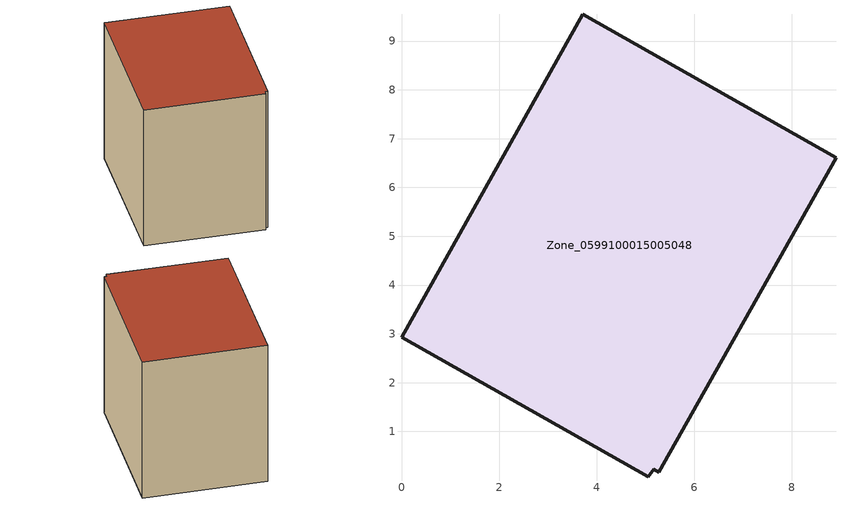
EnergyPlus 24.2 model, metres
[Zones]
Zone_0599100015005048
 floor ground (C_G): 5.17,0.22 5.06,0.07 0,2.93 3.71,9.55 8.9,6.61 5.27,0.16 z0.92
 wall outside (C_F): 8.9,6.61 3.71,9.55 0,2.93 5.06,0.07 5.17,0.22 5.27,0.16 8.9,6.61 z0.92:8.46
 roof outside (C_R): 5.06,0.07 5.17,0.22 5.27,0.16 8.9,6.61 3.71,9.55 0,2.93 z8.46
[BUILDING]
Pand.0599100015005048: North Axis=0; Terrain=City; Loads Convergence Tolerance Value=0.04; Temperature Convergence Tolerance Value=0.4; Solar Distribution=FullExterior; Maximum Number of Warmup Days=25; Minimum Number of Warmup Days=1
[Site:Location]
Rotterdam.The.Hague.AP_ZH_NLD Design_Conditions: Latitude=51.96; Longitude=4.45; Time Zone=1; Elevation=-4.5
[SITE:GROUNDTEMPERATURE:BUILDINGSURFACE]
18, 18, 18, 18, 18, 18, 18, 18, 18, 18, 18, 18
[MATERIAL] Thermal Absorptance=0.9; Solar Absorptance=0.7; Visible Absorptance=0.7
Name | Roughness | Thickness | Conductivity | Density | Specific Heat
G.TI.1965-1974 | MediumSmooth | 0.15 | 0.882353 | 540 | 1210
F.TI.1965-1974 | Rough | 0.3 | 0.697674 | 1920 | 840
R.TI.1965-1974 | MediumRough | 0.2 | 0.232558 | 1500 | 1000
[CONSTRUCTION]
C_G: G.TI.1965-1974
C_F: F.TI.1965-1974
C_R: R.TI.1965-1974
[ZONE]
Zone_0599100015005048: Type=1; Multiplier=1; Ceiling Height=Autocalculate; Volume=Autocalculate; Floor Area=autocalculate; Part of Total Floor Area=Yes
[ZONEINFILTRATION:DESIGNFLOWRATE]
Infil_Zone_0599100015005048: Zone or ZoneList or Space or SpaceList=Zone_0599100015005048; Schedule=AlwaysOn; Design Flow Rate Calculation Method=Flow/Area; Flow Rate per Floor Area=0.003; Constant Term Coefficient=1; Temperature Term Coefficient=0; Velocity Term Coefficient=0; Velocity Squared Term Coefficient=0
[HVACTEMPLATE:ZONE:IDEALLOADSAIRSYSTEM]
Zone_0599100015005048: Maximum Heating Supply Air Temperature=50; Minimum Cooling Supply Air Temperature=13; Maximum Heating Supply Air Humidity Ratio=0.0156; Minimum Cooling Supply Air Humidity Ratio=0.0077; Heating Limit=NoLimit; Cooling Limit=NoLimit; Dehumidification Control Type=ConstantSensibleHeatRatio; Cooling Sensible Heat Ratio=0.7; Dehumidification Setpoint=60; Humidification Control Type=None; Humidification Setpoint=30; Outdoor Air Method=None; Outdoor Air Flow Rate per Person=0.00944; Outdoor Air Flow Rate per Zone Floor Area=0; Outdoor Air Flow Rate per Zone=0; Demand Controlled Ventilation Type=None; Outdoor Air Economizer Type=NoEconomizer; Heat Recovery Type=None; Sensible Heat Recovery Effectiveness=0.7; Latent Heat Recovery Effectiveness=0.65
[ZONECONTROL:THERMOSTAT]
ThermostatControl_Zone_0599100015005048: Zone or ZoneList=Zone_0599100015005048; Control Type Schedule=DualSetpointControlType; Control 1=Thermostat_Zone_0599100015005048; Temperature Difference Between Cutout And Setpoint=0
[THERMOSTATSETPOINT:DUALSETPOINT]
Thermostat_Zone_0599100015005048: Heating Setpoint Temperature Schedule=HeatingSetpoint_Zone_0599100015005048; Cooling Setpoint Temperature Schedule=CoolingSetpoint_Zone_0599100015005048
[SCHEDULE:COMPACT]
HeatingSetpoint_Zone_0599100015005048: Through: 12/31, For: AllDays, Until: 24:00, 21
CoolingSetpoint_Zone_0599100015005048: Through: 12/31, For: AllDays, Until: 24:00, 24
DualSetpointControlType: Through: 12/31, For: AllDays, Until: 24:00, 4
AlwaysOn: Through: 12/31, For: AllDays, Until: 24:00, 1
